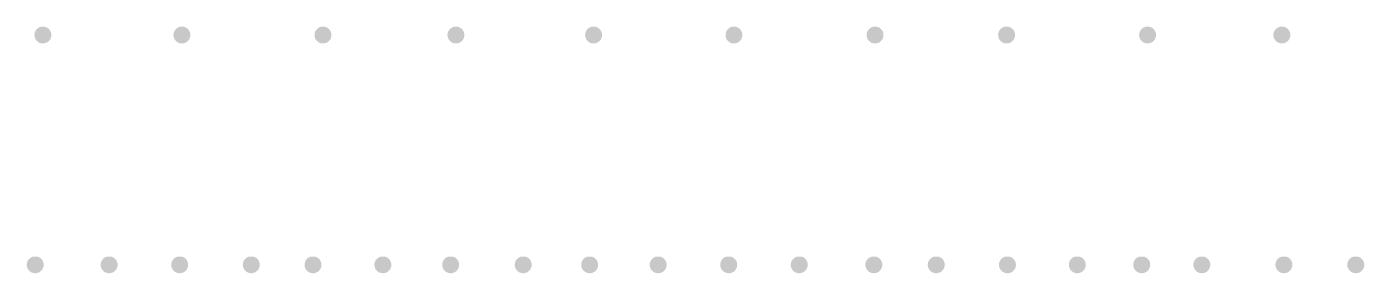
# Model space of a CAD drawing. Header units: inches. Extents: x 325 to 11487, y 381 to 10656.
# Drawn here: x 353.94 to 363.97, y 419.76 to 421.61 of the extents above; entities that cross this region are included whole.
import ezdxf

# ---------------------------------------------------------------- set-up
doc = ezdxf.new("R2010")
doc.units = ezdxf.units.IN
doc.header["$MEASUREMENT"] = 0
doc.layers.add('HATCH', color=7, linetype='Continuous')

msp = doc.modelspace()

# ---------------------------------------------------------------- hatches: boundary and pattern name
at = {"layer": 'HATCH'}
h = msp.add_hatch(dxfattribs=at)
h.set_pattern_fill('AR-CONC', color=256, scale=1e-05)
h.set_pattern_definition([(50, (19.95582316, 0), (7.172601826e-05, -6.275213498e-06), [7.5e-06, -8.25e-05]), (355, (19.95582316, 0), (-1.3875133361e-05, 7.521921337e-05), [6e-06, -6.6e-05]), (100.45144446, (19.955829135, -5.2e-07), (5.7850884673e-05, 6.8943999097e-05), [6.3740192e-06, -7.01142112e-05]), (46.1842, (19.95582316, 2e-05), (0.000106724133067, -1.655192808e-05), [1.125e-05, -0.00012375]), (96.63563549, (19.95583205, 1.862e-05), (9.3466194567e-05, 9.7411860077e-05), [9.5610342e-06, -0.000105171376]), (351.18416399, (19.95582316, 2e-05), (9.3466194505e-05, 9.7411860027e-05), [9e-06, -9.90000001e-05]), (21, (19.95583316, 1.5e-05), (5.9690705212e-05, -4.02618890665e-05), [7.5e-06, -8.25e-05]), (326, (19.95583316, 1.5e-05), (2.4331533192e-05, 7.2515004505e-05), [6e-06, -6.6e-05]), (71.45144474, (19.95583813, 1.1645e-05), (8.4022237673e-05, 3.2253115281e-05), [6.374019e-06, -7.01142112e-05]), (37.5, (19.955823158, 0), (1.2159855317e-06, 3.32893853831e-05), [0, -6.52e-05, 0, -6.7e-05, 0, -6.625e-05]), (7.5, (19.955823158, 0), (2.63069537442e-05, 3.94411711882e-05), [0, -3.82e-05, 0, -6.37e-05, 0, -2.525e-05]), (327.5, (19.955800858, 0), (5.33822436172e-05, -2.2554871734e-06), [0, -2.5e-05, 0, -7.8e-05, 0, -0.0001035]), (317.5, (19.95579086, 0), (5.83186169342e-05, 1.00104982332e-05), [0, -3.25e-05, 0, -5.18e-05, 0, -7.35e-05])])
h.paths.add_polyline_path([(354.12822, 421.54322, 0.35194172), (354.07837, 421.60528), (354.05098, 421.60528, 0.35194172), (354.00113, 421.54322, 1)])
h = msp.add_hatch(dxfattribs=at)
h.set_pattern_fill('AR-CONC', color=256, scale=1e-05)
h.set_pattern_definition([(50, (20.99831556, 0), (7.172601826e-05, -6.275213498e-06), [7.5e-06, -8.25e-05]), (355, (20.99831556, 0), (-1.3875133361e-05, 7.521921337e-05), [6e-06, -6.6e-05]), (100.45144446, (20.998321535, -5.2e-07), (5.7850884673e-05, 6.8943999097e-05), [6.3740192e-06, -7.01142112e-05]), (46.1842, (20.99831556, 2e-05), (0.000106724133067, -1.655192808e-05), [1.125e-05, -0.00012375]), (96.63563549, (20.99832445, 1.862e-05), (9.3466194567e-05, 9.7411860077e-05), [9.5610342e-06, -0.000105171376]), (351.18416399, (20.99831556, 2e-05), (9.3466194505e-05, 9.7411860027e-05), [9e-06, -9.90000001e-05]), (21, (20.99832556, 1.5e-05), (5.9690705212e-05, -4.02618890665e-05), [7.5e-06, -8.25e-05]), (326, (20.99832556, 1.5e-05), (2.4331533192e-05, 7.2515004505e-05), [6e-06, -6.6e-05]), (71.45144474, (20.99833053, 1.1645e-05), (8.4022237673e-05, 3.2253115281e-05), [6.374019e-06, -7.01142112e-05]), (37.5, (20.998315558, 0), (1.2159855317e-06, 3.32893853831e-05), [0, -6.52e-05, 0, -6.7e-05, 0, -6.625e-05]), (7.5, (20.998315558, 0), (2.63069537442e-05, 3.94411711882e-05), [0, -3.82e-05, 0, -6.37e-05, 0, -2.525e-05]), (327.5, (20.998293258, 0), (5.33822436172e-05, -2.2554871734e-06), [0, -2.5e-05, 0, -7.8e-05, 0, -0.0001035]), (317.5, (20.99828326, 0), (5.83186169342e-05, 1.00104982332e-05), [0, -3.25e-05, 0, -5.18e-05, 0, -7.35e-05])])
h.paths.add_polyline_path([(355.17072, 421.54322, 0.35194172), (355.12086, 421.60528), (355.09348, 421.60528, 0.35194172), (355.04362, 421.54322, 1)])
h = msp.add_hatch(dxfattribs=at)
h.set_pattern_fill('AR-CONC', color=256, scale=1e-05)
h.set_pattern_definition([(50, (22.056076675, 0), (7.172601826e-05, -6.275213498e-06), [7.5e-06, -8.25e-05]), (355, (22.056076675, 0), (-1.3875133361e-05, 7.521921337e-05), [6e-06, -6.6e-05]), (100.45144446, (22.05608265, -5.2e-07), (5.7850884673e-05, 6.8943999097e-05), [6.3740192e-06, -7.01142112e-05]), (46.1842, (22.056076675, 2e-05), (0.000106724133067, -1.655192808e-05), [1.125e-05, -0.00012375]), (96.63563549, (22.05608557, 1.862e-05), (9.3466194567e-05, 9.7411860077e-05), [9.5610342e-06, -0.000105171376]), (351.18416399, (22.05607668, 2e-05), (9.3466194505e-05, 9.7411860027e-05), [9e-06, -9.90000001e-05]), (21, (22.056086675, 1.5e-05), (5.9690705212e-05, -4.02618890665e-05), [7.5e-06, -8.25e-05]), (326, (22.056086675, 1.5e-05), (2.4331533192e-05, 7.2515004505e-05), [6e-06, -6.6e-05]), (71.45144474, (22.05609165, 1.1645e-05), (8.4022237673e-05, 3.2253115281e-05), [6.374019e-06, -7.01142112e-05]), (37.5, (22.056076675, 0), (1.2159855317e-06, 3.32893853831e-05), [0, -6.52e-05, 0, -6.7e-05, 0, -6.625e-05]), (7.5, (22.056076675, 0), (2.63069537442e-05, 3.94411711882e-05), [0, -3.82e-05, 0, -6.37e-05, 0, -2.525e-05]), (327.5, (22.056054375, 0), (5.33822436172e-05, -2.2554871734e-06), [0, -2.5e-05, 0, -7.8e-05, 0, -0.0001035]), (317.5, (22.056044375, 0), (5.83186169342e-05, 1.00104982332e-05), [0, -3.25e-05, 0, -5.18e-05, 0, -7.35e-05])])
h.paths.add_polyline_path([(356.22848, 421.54322, 0.35194172), (356.17862, 421.60528), (356.15124, 421.60528, 0.35194172), (356.10138, 421.54322, 1)])
h = msp.add_hatch(dxfattribs=at)
h.set_pattern_fill('AR-CONC', color=256, scale=1e-05)
h.set_pattern_definition([(50, (23.052801023, 0), (7.172601826e-05, -6.275213498e-06), [7.5e-06, -8.25e-05]), (355, (23.05280102, 0), (-1.3875133361e-05, 7.521921337e-05), [6e-06, -6.6e-05]), (100.45144446, (23.052807, -5.2e-07), (5.7850884673e-05, 6.8943999097e-05), [6.3740192e-06, -7.01142112e-05]), (46.1842, (23.05280102, 2e-05), (0.000106724133067, -1.655192808e-05), [1.125e-05, -0.00012375]), (96.63563549, (23.05280992, 1.862e-05), (9.3466194567e-05, 9.7411860077e-05), [9.5610342e-06, -0.000105171376]), (351.18416399, (23.05280102, 2e-05), (9.3466194505e-05, 9.7411860027e-05), [9e-06, -9.90000001e-05]), (21, (23.052811023, 1.5e-05), (5.9690705212e-05, -4.02618890665e-05), [7.5e-06, -8.25e-05]), (326, (23.05281102, 1.5e-05), (2.4331533192e-05, 7.2515004505e-05), [6e-06, -6.6e-05]), (71.45144474, (23.052816, 1.1645e-05), (8.4022237673e-05, 3.2253115281e-05), [6.374019e-06, -7.01142112e-05]), (37.5, (23.052801023, 0), (1.2159855317e-06, 3.32893853831e-05), [0, -6.52e-05, 0, -6.7e-05, 0, -6.625e-05]), (7.5, (23.052801023, 0), (2.63069537442e-05, 3.94411711882e-05), [0, -3.82e-05, 0, -6.37e-05, 0, -2.525e-05]), (327.5, (23.052778723, 0), (5.33822436172e-05, -2.2554871734e-06), [0, -2.5e-05, 0, -7.8e-05, 0, -0.0001035]), (317.5, (23.052768723, 0), (5.83186169342e-05, 1.00104982332e-05), [0, -3.25e-05, 0, -5.18e-05, 0, -7.35e-05])])
h.paths.add_polyline_path([(357.2252, 421.54322, 0.35194172), (357.17535, 421.60528), (357.14796, 421.60528, 0.35194172), (357.09811, 421.54322, 1)])
h = msp.add_hatch(dxfattribs=at)
h.set_pattern_fill('AR-CONC', color=256, scale=1e-05)
h.set_pattern_definition([(50, (24.085130154, 0), (7.172601826e-05, -6.275213498e-06), [7.5e-06, -8.25e-05]), (355, (24.08513015, 0), (-1.3875133361e-05, 7.521921337e-05), [6e-06, -6.6e-05]), (100.45144446, (24.08513613, -5.2e-07), (5.7850884673e-05, 6.8943999097e-05), [6.3740192e-06, -7.01142112e-05]), (46.1842, (24.08513015, 2e-05), (0.000106724133067, -1.655192808e-05), [1.125e-05, -0.00012375]), (96.63563549, (24.08513905, 1.862e-05), (9.3466194567e-05, 9.7411860077e-05), [9.5610342e-06, -0.000105171376]), (351.18416399, (24.08513015, 2e-05), (9.3466194505e-05, 9.7411860027e-05), [9e-06, -9.90000001e-05]), (21, (24.085140154, 1.5e-05), (5.9690705212e-05, -4.02618890665e-05), [7.5e-06, -8.25e-05]), (326, (24.08514015, 1.5e-05), (2.4331533192e-05, 7.2515004505e-05), [6e-06, -6.6e-05]), (71.45144474, (24.08514513, 1.1645e-05), (8.4022237673e-05, 3.2253115281e-05), [6.374019e-06, -7.01142112e-05]), (37.5, (24.085130154, 0), (1.2159855317e-06, 3.32893853831e-05), [0, -6.52e-05, 0, -6.7e-05, 0, -6.625e-05]), (7.5, (24.085130154, 0), (2.63069537442e-05, 3.94411711882e-05), [0, -3.82e-05, 0, -6.37e-05, 0, -2.525e-05]), (327.5, (24.085107854, 0), (5.33822436172e-05, -2.2554871734e-06), [0, -2.5e-05, 0, -7.8e-05, 0, -0.0001035]), (317.5, (24.085097854, 0), (5.83186169342e-05, 1.00104982332e-05), [0, -3.25e-05, 0, -5.18e-05, 0, -7.35e-05])])
h.paths.add_polyline_path([(358.25753, 421.54322, 0.35194172), (358.20768, 421.60528), (358.18029, 421.60528, 0.35194172), (358.13044, 421.54322, 1)])
h = msp.add_hatch(dxfattribs=at)
h.set_pattern_fill('AR-CONC', color=256, scale=1e-05)
h.set_pattern_definition([(50, (25.13779535, 0), (7.172601826e-05, -6.275213498e-06), [7.5e-06, -8.25e-05]), (355, (25.13779535, 0), (-1.3875133361e-05, 7.521921337e-05), [6e-06, -6.6e-05]), (100.45144446, (25.137801325, -5.2e-07), (5.7850884673e-05, 6.8943999097e-05), [6.3740192e-06, -7.01142112e-05]), (46.1842, (25.13779535, 2e-05), (0.000106724133067, -1.655192808e-05), [1.125e-05, -0.00012375]), (96.63563549, (25.13780424, 1.862e-05), (9.3466194567e-05, 9.7411860077e-05), [9.5610342e-06, -0.000105171376]), (351.18416399, (25.13779535, 2e-05), (9.3466194505e-05, 9.7411860027e-05), [9e-06, -9.90000001e-05]), (21, (25.13780535, 1.5e-05), (5.9690705212e-05, -4.02618890665e-05), [7.5e-06, -8.25e-05]), (326, (25.13780535, 1.5e-05), (2.4331533192e-05, 7.2515004505e-05), [6e-06, -6.6e-05]), (71.45144474, (25.13781032, 1.1645e-05), (8.4022237673e-05, 3.2253115281e-05), [6.374019e-06, -7.01142112e-05]), (37.5, (25.137795348, 0), (1.2159855317e-06, 3.32893853831e-05), [0, -6.52e-05, 0, -6.7e-05, 0, -6.625e-05]), (7.5, (25.13779535, 0), (2.63069537442e-05, 3.94411711882e-05), [0, -3.82e-05, 0, -6.37e-05, 0, -2.525e-05]), (327.5, (25.137773048, 0), (5.33822436172e-05, -2.2554871734e-06), [0, -2.5e-05, 0, -7.8e-05, 0, -0.0001035]), (317.5, (25.13776305, 0), (5.83186169342e-05, 1.00104982332e-05), [0, -3.25e-05, 0, -5.18e-05, 0, -7.35e-05])])
h.paths.add_polyline_path([(359.3102, 421.54322, 0.35194172), (359.26034, 421.60528), (359.23296, 421.60528, 0.35194172), (359.1831, 421.54322, 1)])
h = msp.add_hatch(dxfattribs=at)
h.set_pattern_fill('AR-CONC', color=256, scale=1e-05)
h.set_pattern_definition([(50, (26.19554694, 0), (7.172601826e-05, -6.275213498e-06), [7.5e-06, -8.25e-05]), (355, (26.19554694, 0), (-1.3875133361e-05, 7.521921337e-05), [6e-06, -6.6e-05]), (100.45144446, (26.19555292, -5.2e-07), (5.7850884673e-05, 6.8943999097e-05), [6.3740192e-06, -7.01142112e-05]), (46.1842, (26.19554694, 2e-05), (0.000106724133067, -1.655192808e-05), [1.125e-05, -0.00012375]), (96.63563549, (26.19555583, 1.862e-05), (9.3466194567e-05, 9.7411860077e-05), [9.5610342e-06, -0.000105171376]), (351.18416399, (26.19554694, 2e-05), (9.3466194505e-05, 9.7411860027e-05), [9e-06, -9.90000001e-05]), (21, (26.19555694, 1.5e-05), (5.9690705212e-05, -4.02618890665e-05), [7.5e-06, -8.25e-05]), (326, (26.19555694, 1.5e-05), (2.4331533192e-05, 7.2515004505e-05), [6e-06, -6.6e-05]), (71.45144474, (26.195561915, 1.1645e-05), (8.4022237673e-05, 3.2253115281e-05), [6.374019e-06, -7.01142112e-05]), (37.5, (26.19554694, 0), (1.2159855317e-06, 3.32893853831e-05), [0, -6.52e-05, 0, -6.7e-05, 0, -6.625e-05]), (7.5, (26.19554694, 0), (2.63069537442e-05, 3.94411711882e-05), [0, -3.82e-05, 0, -6.37e-05, 0, -2.525e-05]), (327.5, (26.19552464, 0), (5.33822436172e-05, -2.2554871734e-06), [0, -2.5e-05, 0, -7.8e-05, 0, -0.0001035]), (317.5, (26.19551464, 0), (5.83186169342e-05, 1.00104982332e-05), [0, -3.25e-05, 0, -5.18e-05, 0, -7.35e-05])])
h.paths.add_polyline_path([(360.36795, 421.54322, 0.35194172), (360.31809, 421.60528), (360.29071, 421.60528, 0.35194172), (360.24085, 421.54322, 1)])
h = msp.add_hatch(dxfattribs=at)
h.set_pattern_fill('AR-CONC', color=256, scale=1e-05)
h.set_pattern_definition([(50, (27.18210802, 0), (7.172601826e-05, -6.275213498e-06), [7.5e-06, -8.25e-05]), (355, (27.18210802, 0), (-1.3875133361e-05, 7.521921337e-05), [6e-06, -6.6e-05]), (100.45144446, (27.182113996, -5.2e-07), (5.7850884673e-05, 6.8943999097e-05), [6.3740192e-06, -7.01142112e-05]), (46.1842, (27.18210802, 2e-05), (0.000106724133067, -1.655192808e-05), [1.125e-05, -0.00012375]), (96.63563549, (27.18211691, 1.862e-05), (9.3466194567e-05, 9.7411860077e-05), [9.5610342e-06, -0.000105171376]), (351.18416399, (27.18210802, 2e-05), (9.3466194505e-05, 9.7411860027e-05), [9e-06, -9.90000001e-05]), (21, (27.18211802, 1.5e-05), (5.9690705212e-05, -4.02618890665e-05), [7.5e-06, -8.25e-05]), (326, (27.18211802, 1.5e-05), (2.4331533192e-05, 7.2515004505e-05), [6e-06, -6.6e-05]), (71.45144474, (27.18212299, 1.1645e-05), (8.4022237673e-05, 3.2253115281e-05), [6.374019e-06, -7.01142112e-05]), (37.5, (27.18210802, 0), (1.2159855317e-06, 3.32893853831e-05), [0, -6.52e-05, 0, -6.7e-05, 0, -6.625e-05]), (7.5, (27.18210802, 0), (2.63069537442e-05, 3.94411711882e-05), [0, -3.82e-05, 0, -6.37e-05, 0, -2.525e-05]), (327.5, (27.18208572, 0), (5.33822436172e-05, -2.2554871734e-06), [0, -2.5e-05, 0, -7.8e-05, 0, -0.0001035]), (317.5, (27.18207572, 0), (5.83186169342e-05, 1.00104982332e-05), [0, -3.25e-05, 0, -5.18e-05, 0, -7.35e-05])])
h.paths.add_polyline_path([(361.35451, 421.54322, 0.35194172), (361.30466, 421.60528), (361.27727, 421.60528, 0.35194172), (361.22742, 421.54322, 1)])
h = msp.add_hatch(dxfattribs=at)
h.set_pattern_fill('AR-CONC', color=256, scale=1e-05)
h.set_pattern_definition([(50, (28.23929763, 0), (7.172601826e-05, -6.275213498e-06), [7.5e-06, -8.25e-05]), (355, (28.23929763, 0), (-1.3875133361e-05, 7.521921337e-05), [6e-06, -6.6e-05]), (100.45144446, (28.23930361, -5.2e-07), (5.7850884673e-05, 6.8943999097e-05), [6.3740192e-06, -7.01142112e-05]), (46.1842, (28.23929763, 2e-05), (0.000106724133067, -1.655192808e-05), [1.125e-05, -0.00012375]), (96.63563549, (28.23930652, 1.862e-05), (9.3466194567e-05, 9.7411860077e-05), [9.5610342e-06, -0.000105171376]), (351.18416399, (28.23929763, 2e-05), (9.3466194505e-05, 9.7411860027e-05), [9e-06, -9.90000001e-05]), (21, (28.23930763, 1.5e-05), (5.9690705212e-05, -4.02618890665e-05), [7.5e-06, -8.25e-05]), (326, (28.23930763, 1.5e-05), (2.4331533192e-05, 7.2515004505e-05), [6e-06, -6.6e-05]), (71.45144474, (28.239312605, 1.1645e-05), (8.4022237673e-05, 3.2253115281e-05), [6.374019e-06, -7.01142112e-05]), (37.5, (28.23929763, 0), (1.2159855317e-06, 3.32893853831e-05), [0, -6.52e-05, 0, -6.7e-05, 0, -6.625e-05]), (7.5, (28.23929763, 0), (2.63069537442e-05, 3.94411711882e-05), [0, -3.82e-05, 0, -6.37e-05, 0, -2.525e-05]), (327.5, (28.23927533, 0), (5.33822436172e-05, -2.2554871734e-06), [0, -2.5e-05, 0, -7.8e-05, 0, -0.0001035]), (317.5, (28.23926533, 0), (5.83186169342e-05, 1.00104982332e-05), [0, -3.25e-05, 0, -5.18e-05, 0, -7.35e-05])])
h.paths.add_polyline_path([(362.4117, 421.54322, 0.35194172), (362.36184, 421.60528), (362.33446, 421.60528, 0.35194172), (362.2846, 421.54322, 1)])
h = msp.add_hatch(dxfattribs=at)
h.set_pattern_fill('AR-CONC', color=256, scale=1e-05)
h.set_pattern_definition([(50, (29.246194774, 0), (7.172601826e-05, -6.275213498e-06), [7.5e-06, -8.25e-05]), (355, (29.24619477, 0), (-1.3875133361e-05, 7.521921337e-05), [6e-06, -6.6e-05]), (100.45144446, (29.24620075, -5.2e-07), (5.7850884673e-05, 6.8943999097e-05), [6.3740192e-06, -7.01142112e-05]), (46.1842, (29.24619477, 2e-05), (0.000106724133067, -1.655192808e-05), [1.125e-05, -0.00012375]), (96.63563549, (29.24620367, 1.862e-05), (9.3466194567e-05, 9.7411860077e-05), [9.5610342e-06, -0.000105171376]), (351.18416399, (29.24619477, 2e-05), (9.3466194505e-05, 9.7411860027e-05), [9e-06, -9.90000001e-05]), (21, (29.246204774, 1.5e-05), (5.9690705212e-05, -4.02618890665e-05), [7.5e-06, -8.25e-05]), (326, (29.24620477, 1.5e-05), (2.4331533192e-05, 7.2515004505e-05), [6e-06, -6.6e-05]), (71.45144474, (29.24620975, 1.1645e-05), (8.4022237673e-05, 3.2253115281e-05), [6.374019e-06, -7.01142112e-05]), (37.5, (29.246194774, 0), (1.2159855317e-06, 3.32893853831e-05), [0, -6.52e-05, 0, -6.7e-05, 0, -6.625e-05]), (7.5, (29.246194774, 0), (2.63069537442e-05, 3.94411711882e-05), [0, -3.82e-05, 0, -6.37e-05, 0, -2.525e-05]), (327.5, (29.246172474, 0), (5.33822436172e-05, -2.2554871734e-06), [0, -2.5e-05, 0, -7.8e-05, 0, -0.0001035]), (317.5, (29.246162474, 0), (5.83186169342e-05, 1.00104982332e-05), [0, -3.25e-05, 0, -5.18e-05, 0, -7.35e-05])])
h.paths.add_polyline_path([(363.4186, 421.54322, 0.35194172), (363.36874, 421.60528), (363.34136, 421.60528, 0.35194172), (363.2915, 421.54322, 1)])
h = msp.add_hatch(dxfattribs=at)
h.set_pattern_fill('AR-CONC', color=256, scale=1e-05)
h.set_pattern_definition([(50, (19.898320197, -1.72372487), (7.172601826e-05, -6.275213498e-06), [7.5e-06, -8.25e-05]), (355, (19.8983202, -1.72372487), (-1.3875133361e-05, 7.521921337e-05), [6e-06, -6.6e-05]), (100.45144446, (19.898326174, -1.72372539), (5.7850884673e-05, 6.8943999097e-05), [6.3740192e-06, -7.01142112e-05]), (46.1842, (19.8983202, -1.72370487), (0.000106724133067, -1.655192808e-05), [1.125e-05, -0.00012375]), (96.63563549, (19.89832909, -1.72370625), (9.3466194567e-05, 9.7411860077e-05), [9.5610342e-06, -0.000105171376]), (351.18416399, (19.8983202, -1.72370487), (9.3466194505e-05, 9.7411860027e-05), [9e-06, -9.90000001e-05]), (21, (19.898330197, -1.72370987), (5.9690705212e-05, -4.02618890665e-05), [7.5e-06, -8.25e-05]), (326, (19.8983302, -1.72370987), (2.4331533192e-05, 7.2515004505e-05), [6e-06, -6.6e-05]), (71.45144474, (19.89833517, -1.72371322), (8.4022237673e-05, 3.2253115281e-05), [6.374019e-06, -7.01142112e-05]), (37.5, (19.898320197, -1.723724868), (1.2159855317e-06, 3.32893853831e-05), [0, -6.52e-05, 0, -6.7e-05, 0, -6.625e-05]), (7.5, (19.898320197, -1.723724868), (2.63069537442e-05, 3.94411711882e-05), [0, -3.82e-05, 0, -6.37e-05, 0, -2.525e-05]), (327.5, (19.898297897, -1.723724868), (5.33822436172e-05, -2.2554871734e-06), [0, -2.5e-05, 0, -7.8e-05, 0, -0.0001035]), (317.5, (19.898287897, -1.72372487), (5.83186169342e-05, 1.00104982332e-05), [0, -3.25e-05, 0, -5.18e-05, 0, -7.35e-05])])
h.paths.add_polyline_path([(354.07072, 419.8195, 0.35194172), (354.02087, 419.88155), (353.99348, 419.88155, 0.35194172), (353.94363, 419.8195, 1)])
h = msp.add_hatch(dxfattribs=at)
h.set_pattern_fill('AR-CONC', color=256, scale=1e-05)
h.set_pattern_definition([(50, (20.45262322, -1.72372487), (7.172601826e-05, -6.275213498e-06), [7.5e-06, -8.25e-05]), (355, (20.45262322, -1.72372487), (-1.3875133361e-05, 7.521921337e-05), [6e-06, -6.6e-05]), (100.45144446, (20.452629195, -1.72372539), (5.7850884673e-05, 6.8943999097e-05), [6.3740192e-06, -7.01142112e-05]), (46.1842, (20.45262322, -1.72370487), (0.000106724133067, -1.655192808e-05), [1.125e-05, -0.00012375]), (96.63563549, (20.45263211, -1.72370625), (9.3466194567e-05, 9.7411860077e-05), [9.5610342e-06, -0.000105171376]), (351.18416399, (20.45262322, -1.72370487), (9.3466194505e-05, 9.7411860027e-05), [9e-06, -9.90000001e-05]), (21, (20.45263322, -1.72370987), (5.9690705212e-05, -4.02618890665e-05), [7.5e-06, -8.25e-05]), (326, (20.45263322, -1.72370987), (2.4331533192e-05, 7.2515004505e-05), [6e-06, -6.6e-05]), (71.45144474, (20.45263819, -1.72371322), (8.4022237673e-05, 3.2253115281e-05), [6.374019e-06, -7.01142112e-05]), (37.5, (20.452623218, -1.723724868), (1.2159855317e-06, 3.32893853831e-05), [0, -6.52e-05, 0, -6.7e-05, 0, -6.625e-05]), (7.5, (20.452623218, -1.723724868), (2.63069537442e-05, 3.94411711882e-05), [0, -3.82e-05, 0, -6.37e-05, 0, -2.525e-05]), (327.5, (20.452600918, -1.723724868), (5.33822436172e-05, -2.2554871734e-06), [0, -2.5e-05, 0, -7.8e-05, 0, -0.0001035]), (317.5, (20.452590918, -1.72372487), (5.83186169342e-05, 1.00104982332e-05), [0, -3.25e-05, 0, -5.18e-05, 0, -7.35e-05])])
h.paths.add_polyline_path([(354.62502, 419.8195, 0.35194172), (354.57517, 419.88155), (354.54778, 419.88155, 0.35194172), (354.49793, 419.8195, 1)])
h = msp.add_hatch(dxfattribs=at)
h.set_pattern_fill('AR-CONC', color=256, scale=1e-05)
h.set_pattern_definition([(50, (20.98149425, -1.72372487), (7.172601826e-05, -6.275213498e-06), [7.5e-06, -8.25e-05]), (355, (20.98149425, -1.72372487), (-1.3875133361e-05, 7.521921337e-05), [6e-06, -6.6e-05]), (100.45144446, (20.98150023, -1.72372539), (5.7850884673e-05, 6.8943999097e-05), [6.3740192e-06, -7.01142112e-05]), (46.1842, (20.98149425, -1.72370487), (0.000106724133067, -1.655192808e-05), [1.125e-05, -0.00012375]), (96.63563549, (20.98150314, -1.72370625), (9.3466194567e-05, 9.7411860077e-05), [9.5610342e-06, -0.000105171376]), (351.18416399, (20.98149425, -1.72370487), (9.3466194505e-05, 9.7411860027e-05), [9e-06, -9.90000001e-05]), (21, (20.98150425, -1.72370987), (5.9690705212e-05, -4.02618890665e-05), [7.5e-06, -8.25e-05]), (326, (20.98150425, -1.72370987), (2.4331533192e-05, 7.2515004505e-05), [6e-06, -6.6e-05]), (71.45144474, (20.981509225, -1.72371322), (8.4022237673e-05, 3.2253115281e-05), [6.374019e-06, -7.01142112e-05]), (37.5, (20.98149425, -1.723724868), (1.2159855317e-06, 3.32893853831e-05), [0, -6.52e-05, 0, -6.7e-05, 0, -6.625e-05]), (7.5, (20.98149425, -1.723724868), (2.63069537442e-05, 3.94411711882e-05), [0, -3.82e-05, 0, -6.37e-05, 0, -2.525e-05]), (327.5, (20.98147195, -1.723724868), (5.33822436172e-05, -2.2554871734e-06), [0, -2.5e-05, 0, -7.8e-05, 0, -0.0001035]), (317.5, (20.98146195, -1.72372487), (5.83186169342e-05, 1.00104982332e-05), [0, -3.25e-05, 0, -5.18e-05, 0, -7.35e-05])])
h.paths.add_polyline_path([(355.1539, 419.8195, 0.35194172), (355.10404, 419.88155), (355.07666, 419.88155, 0.35194172), (355.0268, 419.8195, 1)])
h = msp.add_hatch(dxfattribs=at)
h.set_pattern_fill('AR-CONC', color=256, scale=1e-05)
h.set_pattern_definition([(50, (21.51840446, -1.72372487), (7.172601826e-05, -6.275213498e-06), [7.5e-06, -8.25e-05]), (355, (21.51840446, -1.72372487), (-1.3875133361e-05, 7.521921337e-05), [6e-06, -6.6e-05]), (100.45144446, (21.51841044, -1.72372539), (5.7850884673e-05, 6.8943999097e-05), [6.3740192e-06, -7.01142112e-05]), (46.1842, (21.51840446, -1.72370487), (0.000106724133067, -1.655192808e-05), [1.125e-05, -0.00012375]), (96.63563549, (21.51841335, -1.72370625), (9.3466194567e-05, 9.7411860077e-05), [9.5610342e-06, -0.000105171376]), (351.18416399, (21.51840446, -1.72370487), (9.3466194505e-05, 9.7411860027e-05), [9e-06, -9.90000001e-05]), (21, (21.51841446, -1.72370987), (5.9690705212e-05, -4.02618890665e-05), [7.5e-06, -8.25e-05]), (326, (21.51841446, -1.72370987), (2.4331533192e-05, 7.2515004505e-05), [6e-06, -6.6e-05]), (71.45144474, (21.518419434, -1.72371322), (8.4022237673e-05, 3.2253115281e-05), [6.374019e-06, -7.01142112e-05]), (37.5, (21.51840446, -1.723724868), (1.2159855317e-06, 3.32893853831e-05), [0, -6.52e-05, 0, -6.7e-05, 0, -6.625e-05]), (7.5, (21.51840446, -1.723724868), (2.63069537442e-05, 3.94411711882e-05), [0, -3.82e-05, 0, -6.37e-05, 0, -2.525e-05]), (327.5, (21.51838216, -1.723724868), (5.33822436172e-05, -2.2554871734e-06), [0, -2.5e-05, 0, -7.8e-05, 0, -0.0001035]), (317.5, (21.51837216, -1.72372487), (5.83186169342e-05, 1.00104982332e-05), [0, -3.25e-05, 0, -5.18e-05, 0, -7.35e-05])])
h.paths.add_polyline_path([(355.69081, 419.8195, 0.35194172), (355.64095, 419.88155), (355.61357, 419.88155, 0.35194172), (355.56371, 419.8195, 1)])
h = msp.add_hatch(dxfattribs=at)
h.set_pattern_fill('AR-CONC', color=256, scale=1e-05)
h.set_pattern_definition([(50, (21.981171377, -1.72372487), (7.172601826e-05, -6.275213498e-06), [7.5e-06, -8.25e-05]), (355, (21.98117138, -1.72372487), (-1.3875133361e-05, 7.521921337e-05), [6e-06, -6.6e-05]), (100.45144446, (21.981177354, -1.72372539), (5.7850884673e-05, 6.8943999097e-05), [6.3740192e-06, -7.01142112e-05]), (46.1842, (21.98117138, -1.72370487), (0.000106724133067, -1.655192808e-05), [1.125e-05, -0.00012375]), (96.63563549, (21.98118027, -1.72370625), (9.3466194567e-05, 9.7411860077e-05), [9.5610342e-06, -0.000105171376]), (351.18416399, (21.98117138, -1.72370487), (9.3466194505e-05, 9.7411860027e-05), [9e-06, -9.90000001e-05]), (21, (21.981181377, -1.72370987), (5.9690705212e-05, -4.02618890665e-05), [7.5e-06, -8.25e-05]), (326, (21.98118138, -1.72370987), (2.4331533192e-05, 7.2515004505e-05), [6e-06, -6.6e-05]), (71.45144474, (21.98118635, -1.72371322), (8.4022237673e-05, 3.2253115281e-05), [6.374019e-06, -7.01142112e-05]), (37.5, (21.981171377, -1.723724868), (1.2159855317e-06, 3.32893853831e-05), [0, -6.52e-05, 0, -6.7e-05, 0, -6.625e-05]), (7.5, (21.981171377, -1.723724868), (2.63069537442e-05, 3.94411711882e-05), [0, -3.82e-05, 0, -6.37e-05, 0, -2.525e-05]), (327.5, (21.981149077, -1.723724868), (5.33822436172e-05, -2.2554871734e-06), [0, -2.5e-05, 0, -7.8e-05, 0, -0.0001035]), (317.5, (21.981139077, -1.72372487), (5.83186169342e-05, 1.00104982332e-05), [0, -3.25e-05, 0, -5.18e-05, 0, -7.35e-05])])
h.paths.add_polyline_path([(356.15357, 419.8195, 0.35194172), (356.10372, 419.88155), (356.07633, 419.88155, 0.35194172), (356.02648, 419.8195, 1)])
h = msp.add_hatch(dxfattribs=at)
h.set_pattern_fill('AR-CONC', color=256, scale=1e-05)
h.set_pattern_definition([(50, (22.50496554, -1.72372487), (7.172601826e-05, -6.275213498e-06), [7.5e-06, -8.25e-05]), (355, (22.50496554, -1.72372487), (-1.3875133361e-05, 7.521921337e-05), [6e-06, -6.6e-05]), (100.45144446, (22.504971515, -1.72372539), (5.7850884673e-05, 6.8943999097e-05), [6.3740192e-06, -7.01142112e-05]), (46.1842, (22.50496554, -1.72370487), (0.000106724133067, -1.655192808e-05), [1.125e-05, -0.00012375]), (96.63563549, (22.50497443, -1.72370625), (9.3466194567e-05, 9.7411860077e-05), [9.5610342e-06, -0.000105171376]), (351.18416399, (22.50496554, -1.72370487), (9.3466194505e-05, 9.7411860027e-05), [9e-06, -9.90000001e-05]), (21, (22.50497554, -1.72370987), (5.9690705212e-05, -4.02618890665e-05), [7.5e-06, -8.25e-05]), (326, (22.50497554, -1.72370987), (2.4331533192e-05, 7.2515004505e-05), [6e-06, -6.6e-05]), (71.45144474, (22.50498051, -1.72371322), (8.4022237673e-05, 3.2253115281e-05), [6.374019e-06, -7.01142112e-05]), (37.5, (22.504965538, -1.723724868), (1.2159855317e-06, 3.32893853831e-05), [0, -6.52e-05, 0, -6.7e-05, 0, -6.625e-05]), (7.5, (22.504965538, -1.723724868), (2.63069537442e-05, 3.94411711882e-05), [0, -3.82e-05, 0, -6.37e-05, 0, -2.525e-05]), (327.5, (22.504943238, -1.723724868), (5.33822436172e-05, -2.2554871734e-06), [0, -2.5e-05, 0, -7.8e-05, 0, -0.0001035]), (317.5, (22.50493324, -1.72372487), (5.83186169342e-05, 1.00104982332e-05), [0, -3.25e-05, 0, -5.18e-05, 0, -7.35e-05])])
h.paths.add_polyline_path([(356.67737, 419.8195, 0.35194172), (356.62751, 419.88155), (356.60013, 419.88155, 0.35194172), (356.55027, 419.8195, 1)])
h = msp.add_hatch(dxfattribs=at)
h.set_pattern_fill('AR-CONC', color=256, scale=1e-05)
h.set_pattern_definition([(50, (23.013500507, -1.72372487), (7.172601826e-05, -6.275213498e-06), [7.5e-06, -8.25e-05]), (355, (23.01350051, -1.72372487), (-1.3875133361e-05, 7.521921337e-05), [6e-06, -6.6e-05]), (100.45144446, (23.013506484, -1.72372539), (5.7850884673e-05, 6.8943999097e-05), [6.3740192e-06, -7.01142112e-05]), (46.1842, (23.01350051, -1.72370487), (0.000106724133067, -1.655192808e-05), [1.125e-05, -0.00012375]), (96.63563549, (23.0135094, -1.72370625), (9.3466194567e-05, 9.7411860077e-05), [9.5610342e-06, -0.000105171376]), (351.18416399, (23.01350051, -1.72370487), (9.3466194505e-05, 9.7411860027e-05), [9e-06, -9.90000001e-05]), (21, (23.013510507, -1.72370987), (5.9690705212e-05, -4.02618890665e-05), [7.5e-06, -8.25e-05]), (326, (23.01351051, -1.72370987), (2.4331533192e-05, 7.2515004505e-05), [6e-06, -6.6e-05]), (71.45144474, (23.01351548, -1.72371322), (8.4022237673e-05, 3.2253115281e-05), [6.374019e-06, -7.01142112e-05]), (37.5, (23.013500507, -1.723724868), (1.2159855317e-06, 3.32893853831e-05), [0, -6.52e-05, 0, -6.7e-05, 0, -6.625e-05]), (7.5, (23.013500507, -1.723724868), (2.63069537442e-05, 3.94411711882e-05), [0, -3.82e-05, 0, -6.37e-05, 0, -2.525e-05]), (327.5, (23.013478207, -1.723724868), (5.33822436172e-05, -2.2554871734e-06), [0, -2.5e-05, 0, -7.8e-05, 0, -0.0001035]), (317.5, (23.013468207, -1.72372487), (5.83186169342e-05, 1.00104982332e-05), [0, -3.25e-05, 0, -5.18e-05, 0, -7.35e-05])])
h.paths.add_polyline_path([(357.1859, 419.8195, 0.35194172), (357.13605, 419.88155), (357.10866, 419.88155, 0.35194172), (357.05881, 419.8195, 1)])
h = msp.add_hatch(dxfattribs=at)
h.set_pattern_fill('AR-CONC', color=256, scale=1e-05)
h.set_pattern_definition([(50, (23.55763073, -1.72372487), (7.172601826e-05, -6.275213498e-06), [7.5e-06, -8.25e-05]), (355, (23.55763073, -1.72372487), (-1.3875133361e-05, 7.521921337e-05), [6e-06, -6.6e-05]), (100.45144446, (23.55763671, -1.72372539), (5.7850884673e-05, 6.8943999097e-05), [6.3740192e-06, -7.01142112e-05]), (46.1842, (23.55763073, -1.72370487), (0.000106724133067, -1.655192808e-05), [1.125e-05, -0.00012375]), (96.63563549, (23.55763963, -1.72370625), (9.3466194567e-05, 9.7411860077e-05), [9.5610342e-06, -0.000105171376]), (351.18416399, (23.55763073, -1.72370487), (9.3466194505e-05, 9.7411860027e-05), [9e-06, -9.90000001e-05]), (21, (23.55764073, -1.72370987), (5.9690705212e-05, -4.02618890665e-05), [7.5e-06, -8.25e-05]), (326, (23.55764073, -1.72370987), (2.4331533192e-05, 7.2515004505e-05), [6e-06, -6.6e-05]), (71.45144474, (23.55764571, -1.72371322), (8.4022237673e-05, 3.2253115281e-05), [6.374019e-06, -7.01142112e-05]), (37.5, (23.557630733, -1.723724868), (1.2159855317e-06, 3.32893853831e-05), [0, -6.52e-05, 0, -6.7e-05, 0, -6.625e-05]), (7.5, (23.557630733, -1.723724868), (2.63069537442e-05, 3.94411711882e-05), [0, -3.82e-05, 0, -6.37e-05, 0, -2.525e-05]), (327.5, (23.557608433, -1.723724868), (5.33822436172e-05, -2.2554871734e-06), [0, -2.5e-05, 0, -7.8e-05, 0, -0.0001035]), (317.5, (23.557598433, -1.72372487), (5.83186169342e-05, 1.00104982332e-05), [0, -3.25e-05, 0, -5.18e-05, 0, -7.35e-05])])
h.paths.add_polyline_path([(357.73003, 419.8195, 0.35194172), (357.68018, 419.88155), (357.65279, 419.88155, 0.35194172), (357.60294, 419.8195, 1)])
h = msp.add_hatch(dxfattribs=at)
h.set_pattern_fill('AR-CONC', color=256, scale=1e-05)
h.set_pattern_definition([(50, (24.055992907, -1.72372487), (7.172601826e-05, -6.275213498e-06), [7.5e-06, -8.25e-05]), (355, (24.05599291, -1.72372487), (-1.3875133361e-05, 7.521921337e-05), [6e-06, -6.6e-05]), (100.45144446, (24.055998884, -1.72372539), (5.7850884673e-05, 6.8943999097e-05), [6.3740192e-06, -7.01142112e-05]), (46.1842, (24.05599291, -1.72370487), (0.000106724133067, -1.655192808e-05), [1.125e-05, -0.00012375]), (96.63563549, (24.0560018, -1.72370625), (9.3466194567e-05, 9.7411860077e-05), [9.5610342e-06, -0.000105171376]), (351.18416399, (24.05599291, -1.72370487), (9.3466194505e-05, 9.7411860027e-05), [9e-06, -9.90000001e-05]), (21, (24.056002907, -1.72370987), (5.9690705212e-05, -4.02618890665e-05), [7.5e-06, -8.25e-05]), (326, (24.05600291, -1.72370987), (2.4331533192e-05, 7.2515004505e-05), [6e-06, -6.6e-05]), (71.45144474, (24.05600788, -1.72371322), (8.4022237673e-05, 3.2253115281e-05), [6.374019e-06, -7.01142112e-05]), (37.5, (24.055992907, -1.723724868), (1.2159855317e-06, 3.32893853831e-05), [0, -6.52e-05, 0, -6.7e-05, 0, -6.625e-05]), (7.5, (24.055992907, -1.723724868), (2.63069537442e-05, 3.94411711882e-05), [0, -3.82e-05, 0, -6.37e-05, 0, -2.525e-05]), (327.5, (24.055970607, -1.723724868), (5.33822436172e-05, -2.2554871734e-06), [0, -2.5e-05, 0, -7.8e-05, 0, -0.0001035]), (317.5, (24.055960607, -1.72372487), (5.83186169342e-05, 1.00104982332e-05), [0, -3.25e-05, 0, -5.18e-05, 0, -7.35e-05])])
h.paths.add_polyline_path([(358.22839, 419.8195, 0.35194172), (358.17854, 419.88155), (358.15115, 419.88155, 0.35194172), (358.1013, 419.8195, 1)])
h = msp.add_hatch(dxfattribs=at)
h.set_pattern_fill('AR-CONC', color=256, scale=1e-05)
h.set_pattern_definition([(50, (24.569614273, -1.72372487), (7.172601826e-05, -6.275213498e-06), [7.5e-06, -8.25e-05]), (355, (24.56961427, -1.72372487), (-1.3875133361e-05, 7.521921337e-05), [6e-06, -6.6e-05]), (100.45144446, (24.56962025, -1.72372539), (5.7850884673e-05, 6.8943999097e-05), [6.3740192e-06, -7.01142112e-05]), (46.1842, (24.56961427, -1.72370487), (0.000106724133067, -1.655192808e-05), [1.125e-05, -0.00012375]), (96.63563549, (24.56962317, -1.72370625), (9.3466194567e-05, 9.7411860077e-05), [9.5610342e-06, -0.000105171376]), (351.18416399, (24.56961427, -1.72370487), (9.3466194505e-05, 9.7411860027e-05), [9e-06, -9.90000001e-05]), (21, (24.569624273, -1.72370987), (5.9690705212e-05, -4.02618890665e-05), [7.5e-06, -8.25e-05]), (326, (24.56962427, -1.72370987), (2.4331533192e-05, 7.2515004505e-05), [6e-06, -6.6e-05]), (71.45144474, (24.56962925, -1.72371322), (8.4022237673e-05, 3.2253115281e-05), [6.374019e-06, -7.01142112e-05]), (37.5, (24.569614273, -1.723724868), (1.2159855317e-06, 3.32893853831e-05), [0, -6.52e-05, 0, -6.7e-05, 0, -6.625e-05]), (7.5, (24.569614273, -1.723724868), (2.63069537442e-05, 3.94411711882e-05), [0, -3.82e-05, 0, -6.37e-05, 0, -2.525e-05]), (327.5, (24.569591973, -1.723724868), (5.33822436172e-05, -2.2554871734e-06), [0, -2.5e-05, 0, -7.8e-05, 0, -0.0001035]), (317.5, (24.569581973, -1.72372487), (5.83186169342e-05, 1.00104982332e-05), [0, -3.25e-05, 0, -5.18e-05, 0, -7.35e-05])])
h.paths.add_polyline_path([(358.74202, 419.8195, 0.35194172), (358.69216, 419.88155), (358.66478, 419.88155, 0.35194172), (358.61492, 419.8195, 1)])
h = msp.add_hatch(dxfattribs=at)
h.set_pattern_fill('AR-CONC', color=256, scale=1e-05)
h.set_pattern_definition([(50, (25.09849483, -1.72372487), (7.172601826e-05, -6.275213498e-06), [7.5e-06, -8.25e-05]), (355, (25.09849483, -1.72372487), (-1.3875133361e-05, 7.521921337e-05), [6e-06, -6.6e-05]), (100.45144446, (25.09850081, -1.72372539), (5.7850884673e-05, 6.8943999097e-05), [6.3740192e-06, -7.01142112e-05]), (46.1842, (25.09849483, -1.72370487), (0.000106724133067, -1.655192808e-05), [1.125e-05, -0.00012375]), (96.63563549, (25.09850373, -1.72370625), (9.3466194567e-05, 9.7411860077e-05), [9.5610342e-06, -0.000105171376]), (351.18416399, (25.09849483, -1.72370487), (9.3466194505e-05, 9.7411860027e-05), [9e-06, -9.90000001e-05]), (21, (25.09850483, -1.72370987), (5.9690705212e-05, -4.02618890665e-05), [7.5e-06, -8.25e-05]), (326, (25.09850483, -1.72370987), (2.4331533192e-05, 7.2515004505e-05), [6e-06, -6.6e-05]), (71.45144474, (25.098509806, -1.72371322), (8.4022237673e-05, 3.2253115281e-05), [6.374019e-06, -7.01142112e-05]), (37.5, (25.098494832, -1.723724868), (1.2159855317e-06, 3.32893853831e-05), [0, -6.52e-05, 0, -6.7e-05, 0, -6.625e-05]), (7.5, (25.09849483, -1.723724868), (2.63069537442e-05, 3.94411711882e-05), [0, -3.82e-05, 0, -6.37e-05, 0, -2.525e-05]), (327.5, (25.098472532, -1.723724868), (5.33822436172e-05, -2.2554871734e-06), [0, -2.5e-05, 0, -7.8e-05, 0, -0.0001035]), (317.5, (25.09846253, -1.72372487), (5.83186169342e-05, 1.00104982332e-05), [0, -3.25e-05, 0, -5.18e-05, 0, -7.35e-05])])
h.paths.add_polyline_path([(359.2709, 419.8195, 0.35194172), (359.22104, 419.88155), (359.19366, 419.88155, 0.35194172), (359.1438, 419.8195, 1)])
h = msp.add_hatch(dxfattribs=at)
h.set_pattern_fill('AR-CONC', color=256, scale=1e-05)
h.set_pattern_definition([(50, (25.627365865, -1.72372487), (7.172601826e-05, -6.275213498e-06), [7.5e-06, -8.25e-05]), (355, (25.627365865, -1.72372487), (-1.3875133361e-05, 7.521921337e-05), [6e-06, -6.6e-05]), (100.45144446, (25.62737184, -1.72372539), (5.7850884673e-05, 6.8943999097e-05), [6.3740192e-06, -7.01142112e-05]), (46.1842, (25.627365865, -1.72370487), (0.000106724133067, -1.655192808e-05), [1.125e-05, -0.00012375]), (96.63563549, (25.62737476, -1.72370625), (9.3466194567e-05, 9.7411860077e-05), [9.5610342e-06, -0.000105171376]), (351.18416399, (25.62736587, -1.72370487), (9.3466194505e-05, 9.7411860027e-05), [9e-06, -9.90000001e-05]), (21, (25.627375865, -1.72370987), (5.9690705212e-05, -4.02618890665e-05), [7.5e-06, -8.25e-05]), (326, (25.627375865, -1.72370987), (2.4331533192e-05, 7.2515004505e-05), [6e-06, -6.6e-05]), (71.45144474, (25.62738084, -1.72371322), (8.4022237673e-05, 3.2253115281e-05), [6.374019e-06, -7.01142112e-05]), (37.5, (25.627365865, -1.723724868), (1.2159855317e-06, 3.32893853831e-05), [0, -6.52e-05, 0, -6.7e-05, 0, -6.625e-05]), (7.5, (25.627365865, -1.723724868), (2.63069537442e-05, 3.94411711882e-05), [0, -3.82e-05, 0, -6.37e-05, 0, -2.525e-05]), (327.5, (25.627343565, -1.723724868), (5.33822436172e-05, -2.2554871734e-06), [0, -2.5e-05, 0, -7.8e-05, 0, -0.0001035]), (317.5, (25.627333565, -1.72372487), (5.83186169342e-05, 1.00104982332e-05), [0, -3.25e-05, 0, -5.18e-05, 0, -7.35e-05])])
h.paths.add_polyline_path([(359.79977, 419.8195, 0.35194172), (359.74991, 419.88155), (359.72253, 419.88155, 0.35194172), (359.67267, 419.8195, 1)])
h = msp.add_hatch(dxfattribs=at)
h.set_pattern_fill('AR-CONC', color=256, scale=1e-05)
h.set_pattern_definition([(50, (26.186755284, -1.72372487), (7.172601826e-05, -6.275213498e-06), [7.5e-06, -8.25e-05]), (355, (26.18675528, -1.72372487), (-1.3875133361e-05, 7.521921337e-05), [6e-06, -6.6e-05]), (100.45144446, (26.18676126, -1.72372539), (5.7850884673e-05, 6.8943999097e-05), [6.3740192e-06, -7.01142112e-05]), (46.1842, (26.18675528, -1.72370487), (0.000106724133067, -1.655192808e-05), [1.125e-05, -0.00012375]), (96.63563549, (26.18676418, -1.72370625), (9.3466194567e-05, 9.7411860077e-05), [9.5610342e-06, -0.000105171376]), (351.18416399, (26.18675528, -1.72370487), (9.3466194505e-05, 9.7411860027e-05), [9e-06, -9.90000001e-05]), (21, (26.186765284, -1.72370987), (5.9690705212e-05, -4.02618890665e-05), [7.5e-06, -8.25e-05]), (326, (26.18676528, -1.72370987), (2.4331533192e-05, 7.2515004505e-05), [6e-06, -6.6e-05]), (71.45144474, (26.18677026, -1.72371322), (8.4022237673e-05, 3.2253115281e-05), [6.374019e-06, -7.01142112e-05]), (37.5, (26.186755284, -1.723724868), (1.2159855317e-06, 3.32893853831e-05), [0, -6.52e-05, 0, -6.7e-05, 0, -6.625e-05]), (7.5, (26.186755284, -1.723724868), (2.63069537442e-05, 3.94411711882e-05), [0, -3.82e-05, 0, -6.37e-05, 0, -2.525e-05]), (327.5, (26.186732984, -1.723724868), (5.33822436172e-05, -2.2554871734e-06), [0, -2.5e-05, 0, -7.8e-05, 0, -0.0001035]), (317.5, (26.186722984, -1.72372487), (5.83186169342e-05, 1.00104982332e-05), [0, -3.25e-05, 0, -5.18e-05, 0, -7.35e-05])])
h.paths.add_polyline_path([(360.35916, 419.8195, 0.35194172), (360.3093, 419.88155), (360.28192, 419.88155, 0.35194172), (360.23206, 419.8195, 1)])
h = msp.add_hatch(dxfattribs=at)
h.set_pattern_fill('AR-CONC', color=256, scale=1e-05)
h.set_pattern_definition([(50, (26.6546086, -1.72372487), (7.172601826e-05, -6.275213498e-06), [7.5e-06, -8.25e-05]), (355, (26.6546086, -1.72372487), (-1.3875133361e-05, 7.521921337e-05), [6e-06, -6.6e-05]), (100.45144446, (26.654614575, -1.72372539), (5.7850884673e-05, 6.8943999097e-05), [6.3740192e-06, -7.01142112e-05]), (46.1842, (26.6546086, -1.72370487), (0.000106724133067, -1.655192808e-05), [1.125e-05, -0.00012375]), (96.63563549, (26.65461749, -1.72370625), (9.3466194567e-05, 9.7411860077e-05), [9.5610342e-06, -0.000105171376]), (351.18416399, (26.6546086, -1.72370487), (9.3466194505e-05, 9.7411860027e-05), [9e-06, -9.90000001e-05]), (21, (26.6546186, -1.72370987), (5.9690705212e-05, -4.02618890665e-05), [7.5e-06, -8.25e-05]), (326, (26.6546186, -1.72370987), (2.4331533192e-05, 7.2515004505e-05), [6e-06, -6.6e-05]), (71.45144474, (26.65462357, -1.72371322), (8.4022237673e-05, 3.2253115281e-05), [6.374019e-06, -7.01142112e-05]), (37.5, (26.654608598, -1.723724868), (1.2159855317e-06, 3.32893853831e-05), [0, -6.52e-05, 0, -6.7e-05, 0, -6.625e-05]), (7.5, (26.654608598, -1.723724868), (2.63069537442e-05, 3.94411711882e-05), [0, -3.82e-05, 0, -6.37e-05, 0, -2.525e-05]), (327.5, (26.654586298, -1.723724868), (5.33822436172e-05, -2.2554871734e-06), [0, -2.5e-05, 0, -7.8e-05, 0, -0.0001035]), (317.5, (26.6545763, -1.72372487), (5.83186169342e-05, 1.00104982332e-05), [0, -3.25e-05, 0, -5.18e-05, 0, -7.35e-05])])
h.paths.add_polyline_path([(360.82701, 419.8195, 0.35194172), (360.77716, 419.88155), (360.74977, 419.88155, 0.35194172), (360.69992, 419.8195, 1)])
h = msp.add_hatch(dxfattribs=at)
h.set_pattern_fill('AR-CONC', color=256, scale=1e-05)
h.set_pattern_definition([(50, (27.188575554, -1.72372487), (7.172601826e-05, -6.275213498e-06), [7.5e-06, -8.25e-05]), (355, (27.188575554, -1.72372487), (-1.3875133361e-05, 7.521921337e-05), [6e-06, -6.6e-05]), (100.45144446, (27.18858153, -1.72372539), (5.7850884673e-05, 6.8943999097e-05), [6.3740192e-06, -7.01142112e-05]), (46.1842, (27.18857555, -1.72370487), (0.000106724133067, -1.655192808e-05), [1.125e-05, -0.00012375]), (96.63563549, (27.18858445, -1.72370625), (9.3466194567e-05, 9.7411860077e-05), [9.5610342e-06, -0.000105171376]), (351.18416399, (27.18857555, -1.72370487), (9.3466194505e-05, 9.7411860027e-05), [9e-06, -9.90000001e-05]), (21, (27.188585554, -1.72370987), (5.9690705212e-05, -4.02618890665e-05), [7.5e-06, -8.25e-05]), (326, (27.188585554, -1.72370987), (2.4331533192e-05, 7.2515004505e-05), [6e-06, -6.6e-05]), (71.45144474, (27.18859053, -1.72371322), (8.4022237673e-05, 3.2253115281e-05), [6.374019e-06, -7.01142112e-05]), (37.5, (27.188575554, -1.723724868), (1.2159855317e-06, 3.32893853831e-05), [0, -6.52e-05, 0, -6.7e-05, 0, -6.625e-05]), (7.5, (27.188575554, -1.723724868), (2.63069537442e-05, 3.94411711882e-05), [0, -3.82e-05, 0, -6.37e-05, 0, -2.525e-05]), (327.5, (27.188553254, -1.723724868), (5.33822436172e-05, -2.2554871734e-06), [0, -2.5e-05, 0, -7.8e-05, 0, -0.0001035]), (317.5, (27.188543254, -1.72372487), (5.83186169342e-05, 1.00104982332e-05), [0, -3.25e-05, 0, -5.18e-05, 0, -7.35e-05])])
h.paths.add_polyline_path([(361.36098, 419.8195, 0.35194172), (361.31112, 419.88155), (361.28374, 419.88155, 0.35194172), (361.23388, 419.8195, 1)])
h = msp.add_hatch(dxfattribs=at)
h.set_pattern_fill('AR-CONC', color=256, scale=1e-05)
h.set_pattern_definition([(50, (27.71236019, -1.72372487), (7.172601826e-05, -6.275213498e-06), [7.5e-06, -8.25e-05]), (355, (27.71236019, -1.72372487), (-1.3875133361e-05, 7.521921337e-05), [6e-06, -6.6e-05]), (100.45144446, (27.71236617, -1.72372539), (5.7850884673e-05, 6.8943999097e-05), [6.3740192e-06, -7.01142112e-05]), (46.1842, (27.71236019, -1.72370487), (0.000106724133067, -1.655192808e-05), [1.125e-05, -0.00012375]), (96.63563549, (27.71236908, -1.72370625), (9.3466194567e-05, 9.7411860077e-05), [9.5610342e-06, -0.000105171376]), (351.18416399, (27.71236019, -1.72370487), (9.3466194505e-05, 9.7411860027e-05), [9e-06, -9.90000001e-05]), (21, (27.71237019, -1.72370987), (5.9690705212e-05, -4.02618890665e-05), [7.5e-06, -8.25e-05]), (326, (27.71237019, -1.72370987), (2.4331533192e-05, 7.2515004505e-05), [6e-06, -6.6e-05]), (71.45144474, (27.712375164, -1.72371322), (8.4022237673e-05, 3.2253115281e-05), [6.374019e-06, -7.01142112e-05]), (37.5, (27.71236019, -1.723724868), (1.2159855317e-06, 3.32893853831e-05), [0, -6.52e-05, 0, -6.7e-05, 0, -6.625e-05]), (7.5, (27.71236019, -1.723724868), (2.63069537442e-05, 3.94411711882e-05), [0, -3.82e-05, 0, -6.37e-05, 0, -2.525e-05]), (327.5, (27.71233789, -1.723724868), (5.33822436172e-05, -2.2554871734e-06), [0, -2.5e-05, 0, -7.8e-05, 0, -0.0001035]), (317.5, (27.71232789, -1.72372487), (5.83186169342e-05, 1.00104982332e-05), [0, -3.25e-05, 0, -5.18e-05, 0, -7.35e-05])])
h.paths.add_polyline_path([(361.88476, 419.8195, 0.35194172), (361.83491, 419.88155), (361.80752, 419.88155, 0.35194172), (361.75767, 419.8195, 1)])
h = msp.add_hatch(dxfattribs=at)
h.set_pattern_fill('AR-CONC', color=256, scale=1e-05)
h.set_pattern_definition([(50, (28.195472697, -1.72372487), (7.172601826e-05, -6.275213498e-06), [7.5e-06, -8.25e-05]), (355, (28.1954727, -1.72372487), (-1.3875133361e-05, 7.521921337e-05), [6e-06, -6.6e-05]), (100.45144446, (28.195478674, -1.72372539), (5.7850884673e-05, 6.8943999097e-05), [6.3740192e-06, -7.01142112e-05]), (46.1842, (28.1954727, -1.72370487), (0.000106724133067, -1.655192808e-05), [1.125e-05, -0.00012375]), (96.63563549, (28.19548159, -1.72370625), (9.3466194567e-05, 9.7411860077e-05), [9.5610342e-06, -0.000105171376]), (351.18416399, (28.1954727, -1.72370487), (9.3466194505e-05, 9.7411860027e-05), [9e-06, -9.90000001e-05]), (21, (28.195482697, -1.72370987), (5.9690705212e-05, -4.02618890665e-05), [7.5e-06, -8.25e-05]), (326, (28.1954827, -1.72370987), (2.4331533192e-05, 7.2515004505e-05), [6e-06, -6.6e-05]), (71.45144474, (28.19548767, -1.72371322), (8.4022237673e-05, 3.2253115281e-05), [6.374019e-06, -7.01142112e-05]), (37.5, (28.195472697, -1.723724868), (1.2159855317e-06, 3.32893853831e-05), [0, -6.52e-05, 0, -6.7e-05, 0, -6.625e-05]), (7.5, (28.195472697, -1.723724868), (2.63069537442e-05, 3.94411711882e-05), [0, -3.82e-05, 0, -6.37e-05, 0, -2.525e-05]), (327.5, (28.195450397, -1.723724868), (5.33822436172e-05, -2.2554871734e-06), [0, -2.5e-05, 0, -7.8e-05, 0, -0.0001035]), (317.5, (28.195440397, -1.72372487), (5.83186169342e-05, 1.00104982332e-05), [0, -3.25e-05, 0, -5.18e-05, 0, -7.35e-05])])
h.paths.add_polyline_path([(362.36787, 419.8195, 0.35194172), (362.31802, 419.88155), (362.29063, 419.88155, 0.35194172), (362.24078, 419.8195, 1)])
h = msp.add_hatch(dxfattribs=at)
h.set_pattern_fill('AR-CONC', color=256, scale=1e-05)
h.set_pattern_definition([(50, (28.6460856, -1.72372487), (7.172601826e-05, -6.275213498e-06), [7.5e-06, -8.25e-05]), (355, (28.6460856, -1.72372487), (-1.3875133361e-05, 7.521921337e-05), [6e-06, -6.6e-05]), (100.45144446, (28.64609158, -1.72372539), (5.7850884673e-05, 6.8943999097e-05), [6.3740192e-06, -7.01142112e-05]), (46.1842, (28.6460856, -1.72370487), (0.000106724133067, -1.655192808e-05), [1.125e-05, -0.00012375]), (96.63563549, (28.64609449, -1.72370625), (9.3466194567e-05, 9.7411860077e-05), [9.5610342e-06, -0.000105171376]), (351.18416399, (28.6460856, -1.72370487), (9.3466194505e-05, 9.7411860027e-05), [9e-06, -9.90000001e-05]), (21, (28.6460956, -1.72370987), (5.9690705212e-05, -4.02618890665e-05), [7.5e-06, -8.25e-05]), (326, (28.6460956, -1.72370987), (2.4331533192e-05, 7.2515004505e-05), [6e-06, -6.6e-05]), (71.45144474, (28.646100575, -1.72371322), (8.4022237673e-05, 3.2253115281e-05), [6.374019e-06, -7.01142112e-05]), (37.5, (28.6460856, -1.723724868), (1.2159855317e-06, 3.32893853831e-05), [0, -6.52e-05, 0, -6.7e-05, 0, -6.625e-05]), (7.5, (28.6460856, -1.723724868), (2.63069537442e-05, 3.94411711882e-05), [0, -3.82e-05, 0, -6.37e-05, 0, -2.525e-05]), (327.5, (28.6460633, -1.723724868), (5.33822436172e-05, -2.2554871734e-06), [0, -2.5e-05, 0, -7.8e-05, 0, -0.0001035]), (317.5, (28.6460533, -1.72372487), (5.83186169342e-05, 1.00104982332e-05), [0, -3.25e-05, 0, -5.18e-05, 0, -7.35e-05])])
h.paths.add_polyline_path([(362.81849, 419.8195, 0.35194172), (362.76863, 419.88155), (362.74125, 419.88155, 0.35194172), (362.69139, 419.8195, 1)])
h = msp.add_hatch(dxfattribs=at)
h.set_pattern_fill('AR-CONC', color=256, scale=1e-05)
h.set_pattern_definition([(50, (29.26140634, -1.72372487), (7.172601826e-05, -6.275213498e-06), [7.5e-06, -8.25e-05]), (355, (29.26140634, -1.72372487), (-1.3875133361e-05, 7.521921337e-05), [6e-06, -6.6e-05]), (100.45144446, (29.26141232, -1.72372539), (5.7850884673e-05, 6.8943999097e-05), [6.3740192e-06, -7.01142112e-05]), (46.1842, (29.26140634, -1.72370487), (0.000106724133067, -1.655192808e-05), [1.125e-05, -0.00012375]), (96.63563549, (29.26141523, -1.72370625), (9.3466194567e-05, 9.7411860077e-05), [9.5610342e-06, -0.000105171376]), (351.18416399, (29.26140634, -1.72370487), (9.3466194505e-05, 9.7411860027e-05), [9e-06, -9.90000001e-05]), (21, (29.26141634, -1.72370987), (5.9690705212e-05, -4.02618890665e-05), [7.5e-06, -8.25e-05]), (326, (29.26141634, -1.72370987), (2.4331533192e-05, 7.2515004505e-05), [6e-06, -6.6e-05]), (71.45144474, (29.261421315, -1.72371322), (8.4022237673e-05, 3.2253115281e-05), [6.374019e-06, -7.01142112e-05]), (37.5, (29.26140634, -1.723724868), (1.2159855317e-06, 3.32893853831e-05), [0, -6.52e-05, 0, -6.7e-05, 0, -6.625e-05]), (7.5, (29.26140634, -1.723724868), (2.63069537442e-05, 3.94411711882e-05), [0, -3.82e-05, 0, -6.37e-05, 0, -2.525e-05]), (327.5, (29.26138404, -1.723724868), (5.33822436172e-05, -2.2554871734e-06), [0, -2.5e-05, 0, -7.8e-05, 0, -0.0001035]), (317.5, (29.26137404, -1.72372487), (5.83186169342e-05, 1.00104982332e-05), [0, -3.25e-05, 0, -5.18e-05, 0, -7.35e-05])])
h.paths.add_polyline_path([(363.43381, 419.8195, 0.35194172), (363.38395, 419.88155), (363.35657, 419.88155, 0.35194172), (363.30671, 419.8195, 1)])
h = msp.add_hatch(dxfattribs=at)
h.set_pattern_fill('AR-CONC', color=256, scale=1e-05)
h.set_pattern_definition([(50, (29.800459694, -1.72372487), (7.172601826e-05, -6.275213498e-06), [7.5e-06, -8.25e-05]), (355, (29.800459694, -1.72372487), (-1.3875133361e-05, 7.521921337e-05), [6e-06, -6.6e-05]), (100.45144446, (29.80046567, -1.72372539), (5.7850884673e-05, 6.8943999097e-05), [6.3740192e-06, -7.01142112e-05]), (46.1842, (29.80045969, -1.72370487), (0.000106724133067, -1.655192808e-05), [1.125e-05, -0.00012375]), (96.63563549, (29.80046859, -1.72370625), (9.3466194567e-05, 9.7411860077e-05), [9.5610342e-06, -0.000105171376]), (351.18416399, (29.80045969, -1.72370487), (9.3466194505e-05, 9.7411860027e-05), [9e-06, -9.90000001e-05]), (21, (29.800469694, -1.72370987), (5.9690705212e-05, -4.02618890665e-05), [7.5e-06, -8.25e-05]), (326, (29.800469694, -1.72370987), (2.4331533192e-05, 7.2515004505e-05), [6e-06, -6.6e-05]), (71.45144474, (29.80047467, -1.72371322), (8.4022237673e-05, 3.2253115281e-05), [6.374019e-06, -7.01142112e-05]), (37.5, (29.800459694, -1.723724868), (1.2159855317e-06, 3.32893853831e-05), [0, -6.52e-05, 0, -6.7e-05, 0, -6.625e-05]), (7.5, (29.800459694, -1.723724868), (2.63069537442e-05, 3.94411711882e-05), [0, -3.82e-05, 0, -6.37e-05, 0, -2.525e-05]), (327.5, (29.800437394, -1.723724868), (5.33822436172e-05, -2.2554871734e-06), [0, -2.5e-05, 0, -7.8e-05, 0, -0.0001035]), (317.5, (29.800427394, -1.72372487), (5.83186169342e-05, 1.00104982332e-05), [0, -3.25e-05, 0, -5.18e-05, 0, -7.35e-05])])
h.paths.add_polyline_path([(363.97286, 419.8195, 0.35194172), (363.92301, 419.88155), (363.89562, 419.88155, 0.35194172), (363.84577, 419.8195, 1)])

doc.saveas('drawing.dxf')
